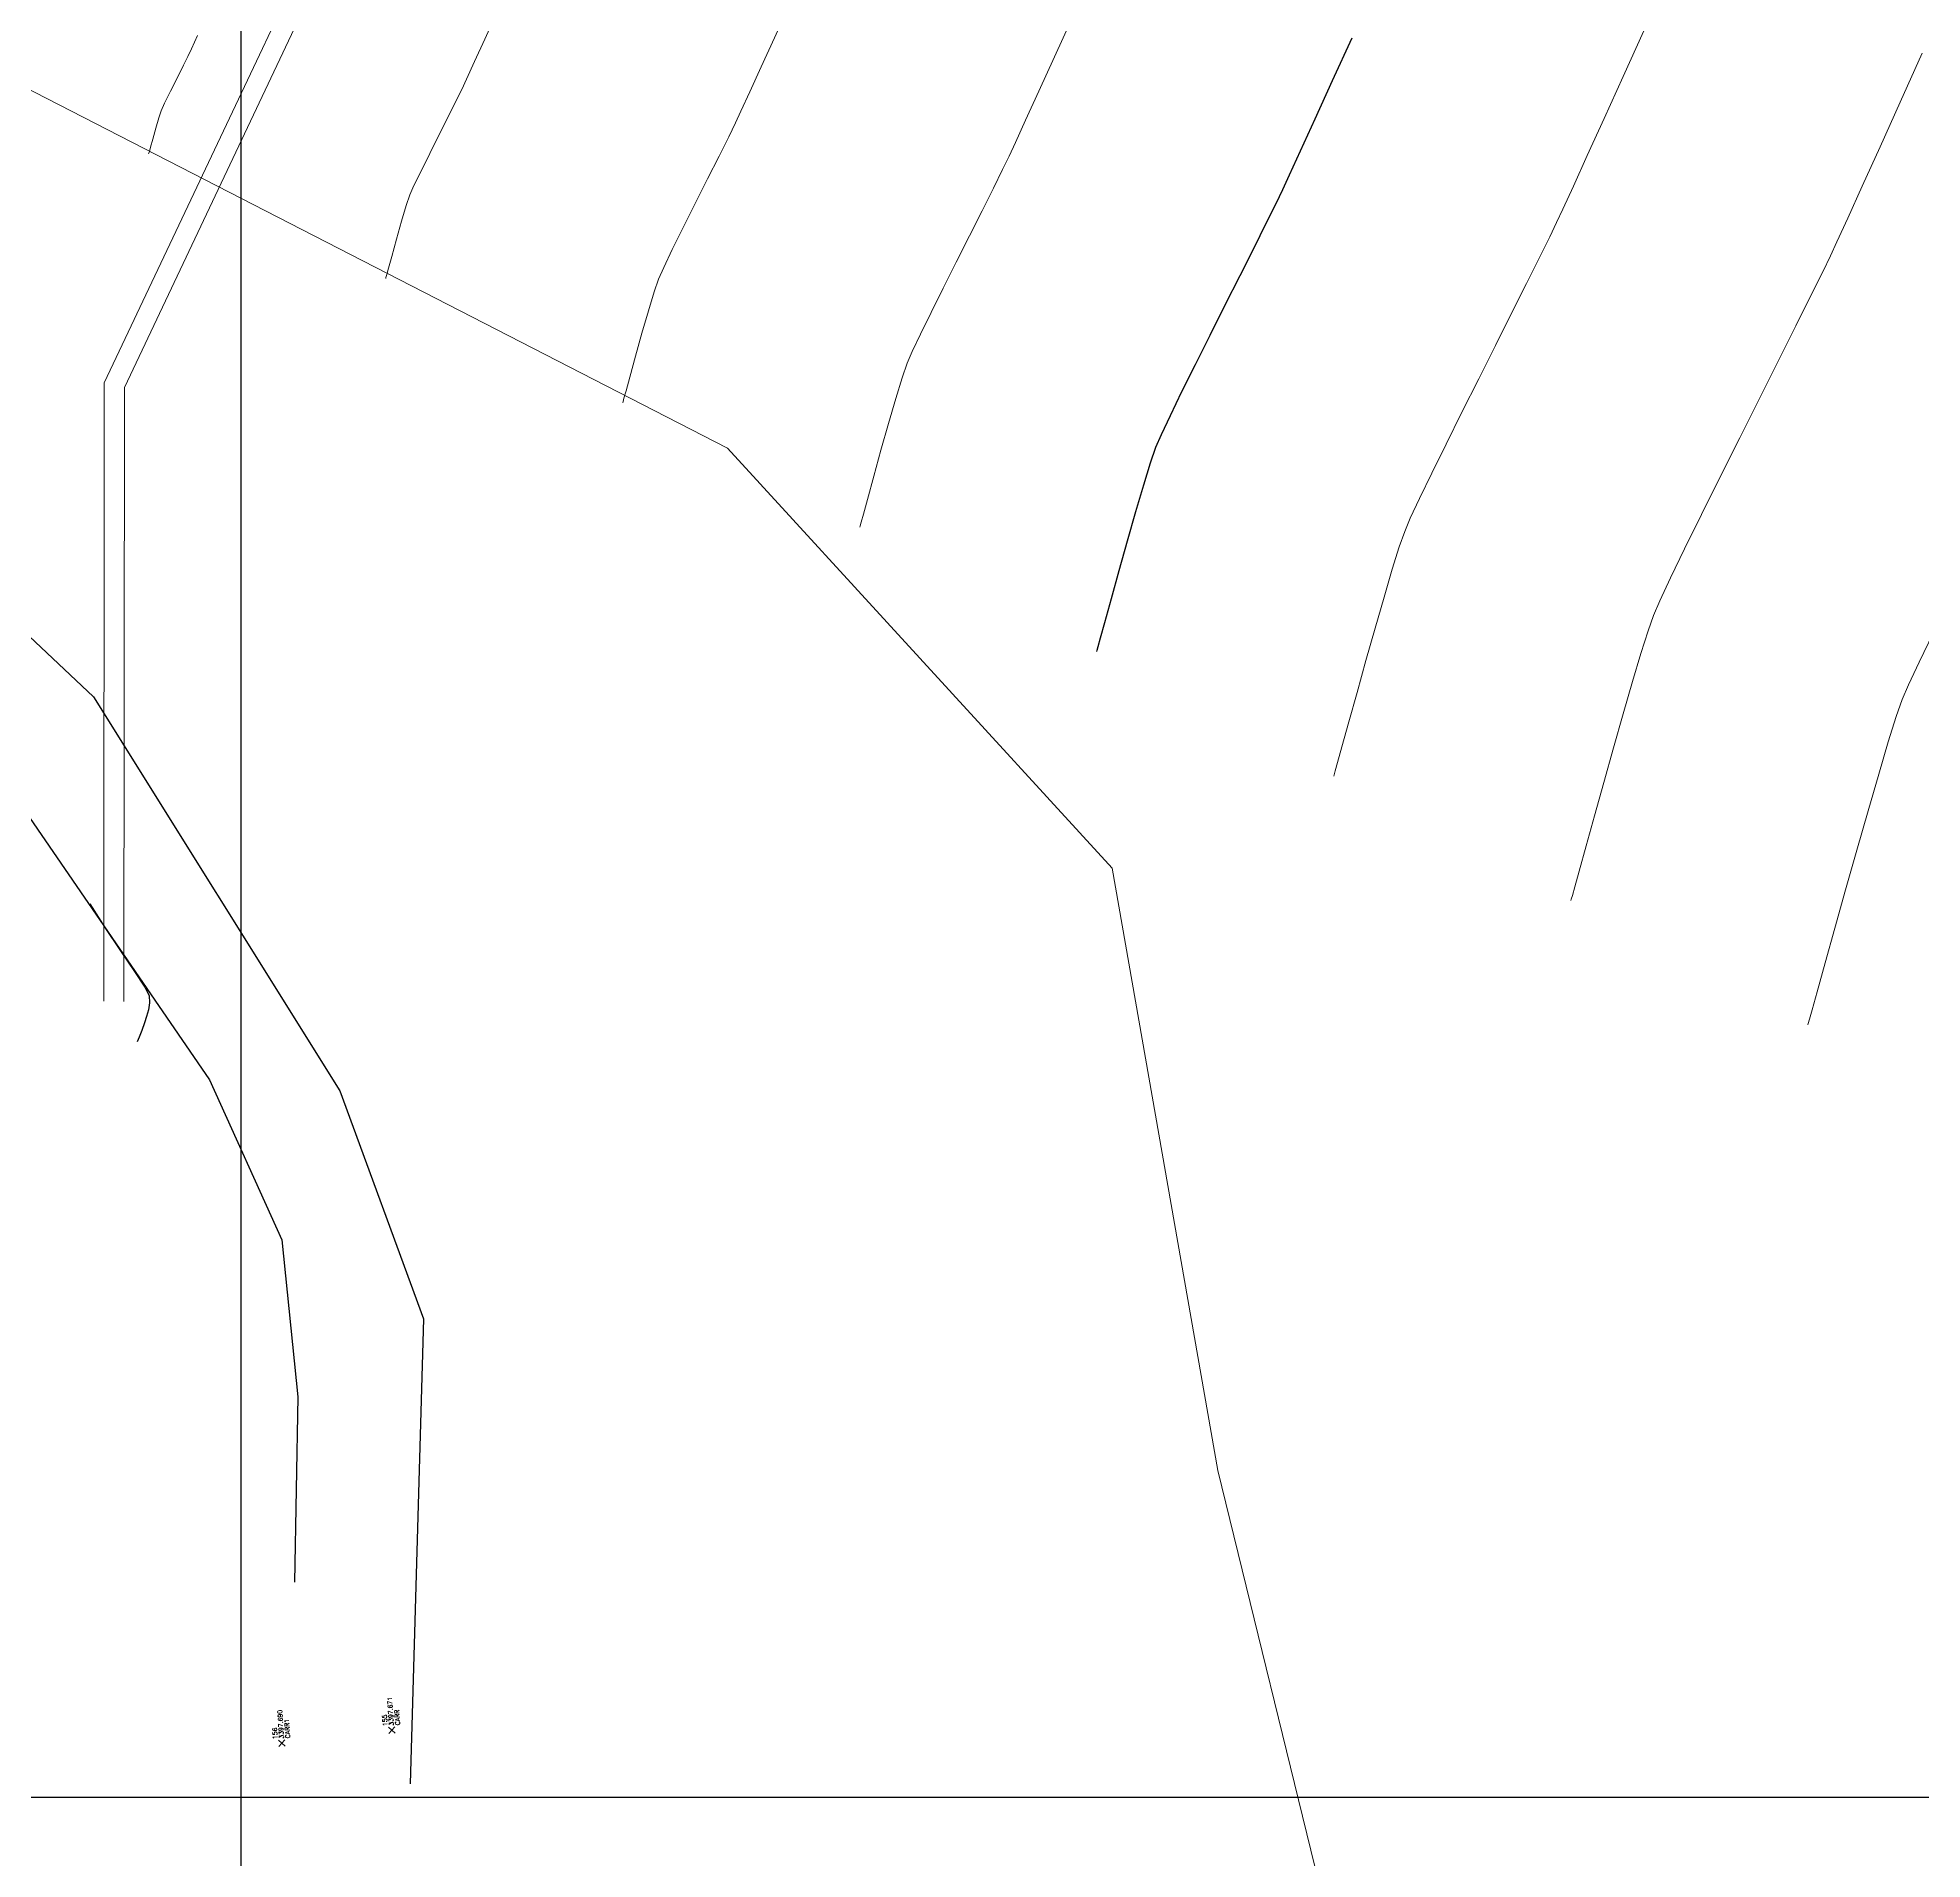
# Model space of a CAD drawing. Header units: millimetres. Extents: x 736950 to 740938, y 8500595 to 8502163.
# Drawn here: x 738090.9 to 738174.9, y 8501197.2 to 8501278.4 of the extents above; entities that cross this region are included whole.
import ezdxf

# ---------------------------------------------------------------- set-up
doc = ezdxf.new("R2010")
doc.units = ezdxf.units.MM
doc.layers.add('C-TOPO', color=7, linetype='Continuous')
doc.layers.add('Cuadricula Coordenadas', color=5, linetype='Continuous')
for name, color, linetype, lineweight in [('CAMINO ACTUAL', 1, 'Continuous', 13), ('CONT-MJR', 80, 'Continuous', 30), ('CONT-MNR', 96, 'Continuous', 15), ('COTAS', 40, 'Continuous', 5), ('pista', 251, 'Continuous', 5), ('saiwite', 5, 'Continuous', 5)]:
    doc.layers.add(name, color=color, linetype=linetype, lineweight=lineweight)
doc.styles.add('COTAS', font='arial.ttf')
doc.styles.get("Standard").update_dxf_attribs({"font": 'simplex.shx'})
doc.dimstyles.new('Copy of GenDist', dxfattribs={"dimtxt": 2, "dimasz": 2, "dimexe": 0.18, "dimexo": 0.0625, "dimgap": 1, "dimtad": 2, "dimdec": 3, "dimzin": 1, "dimdsep": 46, "dimtxsty": 'COTAS', "dimcen": 0.09, "dimadec": 3, "dimazin": 0, "dimtfac": 1, "dimtdec": 3, "dimtofl": 0, "dimtmove": 0, "dimatfit": 3, "dimfxl": 1, "dimtolj": 1, "dimtzin": 0, "dimarcsym": 0})

# ---------------------------------------------------------------- blocks, each defined once
blk = doc.blocks.new('*D157')
at = {"layer": 'COTAS', "color": 0, "lineweight": -2, "transparency": 16777216}
for p, q in [((738169.7117402977, 8501324.95614536), (738169.4360799836, 8501325.810938135)), ((737996.2726181126, 8501269.778691178), (738167.5878572729, 8501325.025780309)), ((737994.5895635025, 8501268.481364962), (737994.3139031883, 8501269.336157737))]:
    blk.add_line(p, q, dxfattribs=at)
at = {"layer": 'COTAS', "color": 0, "transparency": 16777216}
for points in [[(738167.4855496674, 8501325.34302511), (738167.6901648785, 8501324.708535507), (738169.4913260904, 8501325.639625942)], [(737996.1703105071, 8501270.09593598), (737996.3749257182, 8501269.461446375), (737994.3691492951, 8501269.164845545)]]:
    blk.add_solid(points, dxfattribs=at)
at = {"layer": 'Defpoints', "color": 0, "transparency": 16777216}
for p in [(738169.4913260904, 8501325.639625942), (738169.7309229737, 8501324.89666196), (737994.6087461784, 8501268.421881562)]:
    blk.add_point(p, dxfattribs=at)
at = {"layer": 'COTAS', "color": 0, "transparency": 16777216, "insert": (738081.3096925169, 8501299.326479118), "char_height": 2, "attachment_point": 5, "rotation": 17.873882615968956, "style": 'COTAS'}
blk.add_mtext('\\A1;184.003', dxfattribs=at)
blk = doc.blocks.new('*D158')
at = {"layer": 'COTAS', "color": 0, "lineweight": -2, "transparency": 16777216}
for p, q in [((738169.779740694, 8501324.935688619), (738170.3857640382, 8501325.420165705)), ((738171.4940221184, 8501323.745601872), (738220.3758375659, 8501262.600251298)), ((738221.1592623712, 8501260.66600394), (738221.7652857155, 8501261.150481027))]:
    blk.add_line(p, q, dxfattribs=at)
at = {"layer": 'COTAS', "color": 0, "transparency": 16777216}
for points in [[(738171.7543832934, 8501323.953744058), (738171.2336609433, 8501323.537459686), (738170.2451690035, 8501325.307768924)], [(738220.6361987409, 8501262.808393484), (738220.1154763908, 8501262.392109113), (738221.6246906808, 8501261.038084246)]]:
    blk.add_solid(points, dxfattribs=at)
at = {"layer": 'Defpoints', "color": 0, "transparency": 16777216}
for p in [(738169.7309229737, 8501324.89666196), (738221.110444651, 8501260.62697728), (738221.6246906808, 8501261.038084246)]:
    blk.add_point(p, dxfattribs=at)
at = {"layer": 'COTAS', "color": 0, "transparency": 16777216, "insert": (738197.5141464667, 8501294.435409749), "char_height": 2, "attachment_point": 5, "rotation": 308.6401106595746, "style": 'COTAS'}
blk.add_mtext('\\A1;82.283', dxfattribs=at)

msp = doc.modelspace()

# ---------------------------------------------------------------- hatches: boundary and pattern name
at = {"layer": 'pista'}
h = msp.add_hatch(dxfattribs=at)
h.set_pattern_fill('HONEY', color=256, scale=3, angle=9.94991650582834, style=0)
h.set_pattern_definition([(9.94991650582834, (1479841.21072825, -18.49207214638591), (0.4979252195647159, 0.4170677100899267), [0.375, -0.75]), (129.9499165058283, (1479841.21072825, -18.49207214638591), (-0.6101538418184378, 0.222682034283025), [0.3749999999999999, -0.7499999999999998]), (69.94991650582834, (1479841.21072825, -18.49207214638591), (-0.112228622253722, 0.6397497443729518), [-0.75, 0.375])])
h.paths.add_polyline_path([(737744.7999806425, 8501250.923935566), (737743.4751223363, 8501250.754223157), (737756.465848178, 8501242.026572531), (737763.5739612179, 8501242.006896213), (737770.002546867, 8501243.455222024), (737769.8468594846, 8501244.342704736), (737763.4750639071, 8501242.907173423), (737756.7405500773, 8501242.925815564)])
h.paths.add_polyline_path([(737794.2809870465, 8501256.017245878), (737809.7820272583, 8501263.709828075), (737823.391616501, 8501273.483615467), (737837.0791595323, 8501280.557800073), (737851.5530432165, 8501285.77819753), (737870.8510758049, 8501293.050216693, -0.9976846880626209), (737871.0089264096, 8501292.63424804), (737865.2748787645, 8501289.581801567, 0.7845063948290762), (737866.1540430214, 8501286.121818589), (737883.2588851704, 8501291.348365877), (737897.4188924351, 8501296.516943583), (737903.2981396064, 8501301.44146652, -0.5512150924587264), (737904.1219025984, 8501301.177325813), (737906.855912117, 8501297.98174819, 0.5618964424650519), (737910.2738656431, 8501298.536066804), (737914.22079628, 8501308.558674501), (737925.6412323939, 8501300.72656757, 0.340189525830376), (737928.7023693406, 8501300.894137181), (737936.9171069289, 8501306.117412793, -0.358727273887905), (737938.1716059428, 8501305.962964654), (737943.1732157968, 8501301.051021611, 0.3417074120720416), (737946.0555081918, 8501300.709858142), (737955.8779356404, 8501307.072689936), (737971.8320576148, 8501314.464803053), (737988.5677626224, 8501323.411181662), (738023.1375471824, 8501336.282937778), (738044.4246208373, 8501357.728329657), (738061.4456776979, 8501362.208386911), (738078.9085143938, 8501363.070318012), (738112.0997810266, 8501372.051506756), (738118.6561313582, 8501373.365123207), (738128.3493353954, 8501376.976906104), (738155.2251721952, 8501366.826195797), (738176.6167526407, 8501363.543890122), (738193.8053773039, 8501353.328603027), (738204.7313956148, 8501340.877429372), (738207.705198212, 8501335.751671141), (738214.35685511, 8501331.742925933), (738229.9282901662, 8501313.374534177), (738233.5603594936, 8501308.186787868), (738234.53883727, 8501308.358438132), (738230.6417003467, 8501313.924784988), (738214.9478837823, 8501332.43754055), (738208.3676942562, 8501336.403214611), (738205.4657963786, 8501341.405035153), (738194.387784551, 8501354.029418997), (738176.9261677533, 8501364.406946706), (738155.4549153853, 8501367.70147717), (738128.3514754312, 8501377.93815071), (738118.4090486554, 8501374.233504975), (738111.8936108743, 8501372.928085677), (738078.7671659255, 8501363.964436961), (738061.3074614278, 8501363.102660457), (738043.958527311, 8501358.536303693), (738022.6381405202, 8501337.057350922), (737988.196920163, 8501324.233464561), (737971.4304040315, 8501315.270615296), (737955.4419368334, 8501307.862588815), (737945.5806043665, 8501301.47455489, -0.3391433520832071), (737943.8038299843, 8501301.693147572), (737938.8116631231, 8501306.59581691, 0.3560082385246841), (737936.4342009705, 8501306.876887502), (737928.158540546, 8501301.61487459, -0.3502196171718997), (737926.1502499409, 8501301.468794718), (737914.5128481541, 8501309.44969617, 0.4302069892023044), (737913.4330382891, 8501309.014522241), (737909.4507249827, 8501298.90206584, -0.5704007069138802), (737907.5397775185, 8501298.566836312), (737904.9064502402, 8501301.644734057, 0.4931454261128044), (737902.7202336333, 8501302.131411942), (737896.9620044216, 8501297.308254998), (737882.9728831241, 8501292.20205278), (737866.0373022418, 8501287.027224885, -0.7384715771871906), (737865.6977918843, 8501288.787355538), (737871.5108758068, 8501291.881875956, 0.9119586051647783), (737870.5337161538, 8501293.892406015), (737851.2416702455, 8501286.62264278), (737836.7183275839, 8501281.384406622), (737822.9200107896, 8501274.252970394), (737809.3164408724, 8501264.483505804), (737793.8201376351, 8501256.79327439), (737778.9884914039, 8501246.402265295), (737769.846859484, 8501244.34270474), (737770.0025468671, 8501243.455222024), (737779.3594973255, 8501245.563292695)])
h.paths.add_polyline_path([(738260.5182952256, 8501271.251537092), (738234.538837269, 8501308.358438132), (738233.56035949, 8501308.186787868), (738259.6897886079, 8501270.86568047), (738269.3749442189, 8501234.589470252), (738274.5057655985, 8501215.583008338), (738279.7983711922, 8501189.602392923), (738280.7089290785, 8501189.641305126), (738275.382018582, 8501215.790318219), (738270.2441657205, 8501234.822827347)])

# ---------------------------------------------------------------- linework, layer by layer
at = {"linetype": 'Continuous'}
for p, q in [((738106.5544847903, 8501203.113471579), (738106.8545785332, 8501202.849094149)), ((738106.8367203755, 8501203.131329736), (738106.5723429479, 8501202.831235992)), ((738101.6593580095, 8501202.533197664), (738101.9594517552, 8501202.268820236)), ((738101.9415935965, 8501202.551055823), (738101.6772161681, 8501202.250962077))]:
    msp.add_line(p, q, dxfattribs=at)
at = {"flags": 128}
for points, elevation in [([(738030.8396443969, 8501276.577059833), (738043.0216717909, 8501274.813675357), (738053.7074211518, 8501271.197195495), (738065.0799495969, 8501267.180746907), (738074.7767550448, 8501263.597144688), (738083.0015706744, 8501258.843841098), (738093.4178910727, 8501249.028748015), (738104.3851938816, 8501231.479310073), (738108.127068948, 8501221.311740952), (738107.5255750996, 8501200.588453097)], 3580.605), ([(738043.6240509739, 8501267.757492185), (738057.0380331108, 8501264.622970268), (738069.6509087845, 8501259.98244263), (738081.0536803266, 8501252.232774328), (738090.0483047435, 8501244.412023157), (738098.5930688516, 8501231.962028671), (738101.8148664092, 8501224.82776335), (738102.5152578953, 8501217.83338405), (738102.3751779585, 8501209.580017146)], 3579.444)]:
    msp.add_lwpolyline(points, dxfattribs=dict(at, elevation=elevation))
at = {"layer": 'C-TOPO', "color": 120, "linetype": 'Continuous', "lineweight": -3}
for p, q in [((738093.2560326101, 8501239.81072766, 3574), (738093.927145314, 8501238.754488219, 3574)), ((738093.927145314, 8501238.754488219, 3574), (738094.6228645417, 8501237.714416623, 3574)), ((738094.6228645417, 8501237.714416623, 3574), (738095.2472227883, 8501236.79405472, 3574)), ((738095.2472227883, 8501236.79405472, 3574), (738095.7042525485, 8501236.096944353, 3574)), ((738095.7042525485, 8501236.096944353, 3574), (738095.8979863178, 8501235.726627363, 3574)), ((738095.9135276519, 8501235.391348647, 3574), (738095.8621558583, 8501235.075582793, 3574)), ((738095.8979863178, 8501235.726627363, 3574), (738095.9135276519, 8501235.391348647, 3574)), ((738095.7774568743, 8501234.779997129, 3574), (738095.6930166367, 8501234.505258987, 3574)), ((738095.8621558583, 8501235.075582793, 3574), (738095.7774568743, 8501234.779997129, 3574)), ((738095.4524451897, 8501233.869099606, 3574), (738095.3572382967, 8501233.64949115, 3574)), ((738095.5775438168, 8501234.164890416, 3574), (738095.4524451897, 8501233.869099606, 3574)), ((738095.6930166367, 8501234.505258987, 3574), (738095.5775438168, 8501234.164890416, 3574))]:
    msp.add_line(p, q, dxfattribs=at)
at = {"layer": 'CAMINO ACTUAL'}
for points in [[(738093.8761718919, 8501235.46064126), (738093.9013649912, 8501263.021458106), (738108.246504098, 8501293.376162551), (738130.6927590324, 8501322.971834073), (738156.0281694944, 8501333.182252103), (738181.8628178234, 8501325.055443931), (738207.9830106231, 8501315.289604774), (738229.969835605, 8501314.273574755)], [(738094.776171516, 8501235.459818577), (738094.8011804053, 8501262.819112971), (738109.0201933249, 8501292.906930974), (738131.2596733273, 8501322.229967128), (738156.0656004942, 8501332.226998217), (738181.5699871156, 8501324.204080507), (738207.8002450941, 8501314.397090089), (738229.9282901693, 8501313.374534167)]]:
    msp.add_lwpolyline(points, dxfattribs=at)
at = {"layer": 'CONT-MJR', "extrusion": (0.9111034609532196, -0.4121777328277999, 0), "elevation": -2831507.110307517}
msp.add_lwpolyline([(8049790.86442958, 3565), (8049792.956074825, 3565)], dxfattribs=at)
at = {"layer": 'CONT-MJR', "extrusion": (0.9105055249674621, -0.4134969032577225, 0), "elevation": -2843163.108502862}
msp.add_lwpolyline([(8045679.514136688, 3565), (8045681.389119517, 3565)], dxfattribs=at)
at = {"layer": 'CONT-MJR', "extrusion": (0.9099084765414034, -0.414809069715336, 0), "elevation": -2854758.906139068}
msp.add_lwpolyline([(8041570.842262873, 3565.000000000003), (8041572.414246498, 3565.000000000003)], dxfattribs=at)
at = {"layer": 'CONT-MJR', "extrusion": (0.9091830756858391, -0.4163966076788302, 0), "elevation": -2868790.45294172}
msp.add_lwpolyline([(8036574.665338903, 3565), (8036575.847985444, 3565)], dxfattribs=at)
at = {"layer": 'CONT-MJR', "extrusion": (0.900774043858718, -0.4342880632833608, 0), "elevation": -3027097.675987482}
msp.add_lwpolyline([(7978292.316579614, 3565.000000000006), (7978293.008169632, 3565.000000000006)], dxfattribs=at)
at = {"layer": 'CONT-MJR', "extrusion": (0.9078498824378484, -0.4192953505079507, 0), "elevation": -2894417.547213283}
msp.add_lwpolyline([(8027379.817011351, 3565.000000000013), (8027380.523984196, 3565.000000000013)], dxfattribs=at)
at = {"layer": 'CONT-MJR', "extrusion": (0.8959104138684768, -0.4442347693753995, 0), "elevation": -3115247.38976108}
msp.add_lwpolyline([(7944286.413248975, 3565.000000000004), (7944287.402237456, 3565.000000000004)], dxfattribs=at)
at = {"layer": 'CONT-MJR', "elevation": 3565}
for points in [[(738145.1181213143, 8501269.04458054), (738145.6643782378, 8501270.134121435)], [(738143.158666685, 8501265.15081219), (738143.8331856116, 8501266.493342992)], [(738142.5055536107, 8501263.843117267), (738143.158666685, 8501265.15081219)], [(738141.3918647227, 8501261.57056676), (738141.9059263144, 8501262.629841149)], [(738139.4817892958, 8501255.985540094), (738139.8536463634, 8501257.287915424)], [(738139.1117839614, 8501254.664052403), (738139.4817892958, 8501255.985540094)], [(738138.469956337, 8501252.334944876), (738138.7667873217, 8501253.416253584)], [(738138.2827322985, 8501251.65213322), (738138.469956337, 8501252.334944876)], [(738138.113419176, 8501251.04300274), (738138.130955034, 8501251.10436583)], [(738138.130955034, 8501251.10436583), (738138.179402112, 8501251.277509626)]]:
    msp.add_lwpolyline(points, dxfattribs=at)
at = {"layer": 'CONT-MJR', "extrusion": (0.8931596199140127, -0.4497398062825397, 0), "elevation": -3164077.680122787}
msp.add_lwpolyline([(7924962.090076202, 3565), (7924963.471076601, 3565)], dxfattribs=at)
at = {"layer": 'CONT-MJR', "extrusion": (0.8930804802564085, -0.4498969390704751, 0), "elevation": -3165471.924537691}
msp.add_lwpolyline([(7924403.81380643, 3565), (7924405.289355148, 3565)], dxfattribs=at)
at = {"layer": 'CONT-MJR', "extrusion": (0.8964896909320882, -0.4430645935442022, 0), "elevation": -3104871.862595182}
msp.add_lwpolyline([(7948338.851085991, 3565.000000000003), (7948340.204449148, 3565.000000000003)], dxfattribs=at)
at = {"layer": 'CONT-MJR', "extrusion": (0.9054593894034227, -0.4244329088809925, 0), "elevation": -2939858.123582622}
msp.add_lwpolyline([(8010837.674969079, 3565.000000000003), (8010838.608958771, 3565.000000000003)], dxfattribs=at)
at = {"layer": 'CONT-MJR', "extrusion": (0.918374451061385, -0.3957124810234064, 0), "elevation": -2686165.141766773}
msp.add_lwpolyline([(8099431.632784581, 3565.00000000001), (8099432.256192775, 3565.00000000001)], dxfattribs=at)
at = {"layer": 'CONT-MJR', "extrusion": (0.944885551099315, -0.3274008175367676, 0), "elevation": -2085860.995794329}
msp.add_lwpolyline([(8274385.040322371, 3565.000000000003), (8274385.768697166, 3565.000000000003)], dxfattribs=at)
at = {"layer": 'CONT-MJR', "extrusion": (0.9550179949471288, -0.2965478533511344, 0), "elevation": -1816092.774742645}
msp.add_lwpolyline([(8337748.719574174, 3565), (8337749.751750432, 3565)], dxfattribs=at)
at = {"layer": 'CONT-MJR', "extrusion": (0.9592747014371046, -0.2824748611518447, 0), "elevation": -1693312.584294575}
msp.add_lwpolyline([(8363546.999374478, 3565), (8363548.240376382, 3565)], dxfattribs=at)
at = {"layer": 'CONT-MJR', "extrusion": (0.9638387424423491, -0.266486169560732, 0), "elevation": -1554019.718634268}
msp.add_lwpolyline([(8390541.17447102, 3565.000000000013), (8390542.469084699, 3565.000000000013)], dxfattribs=at)
at = {"layer": 'CONT-MJR', "extrusion": (0.9640020197909657, -0.2658949150302403, 0), "elevation": -1548872.790255683}
msp.add_lwpolyline([(8391490.590762509, 3565.000000000012), (8391490.979375385, 3565.000000000012)], dxfattribs=at)
at = {"layer": 'CONT-MNR', "extrusion": (0.9106190870553212, -0.4132467523048828, 0), "elevation": -2840987.832652762}
msp.add_lwpolyline([(8046448.236375879, 3568), (8046449.491227138, 3568)], dxfattribs=at)
at = {"layer": 'CONT-MNR'}
for points, elevation in [([(738123.7529114917, 8501278.396316761), (738124.3904068626, 8501279.803043988)], 3567), ([(738110.3951541631, 8501277.336391047), (738110.8547661516, 8501278.342227949)], 3568), ([(738161.5628997415, 8501276.676016422), (738162.4804085555, 8501278.710440278)], 3564), ([(738097.6255061004, 8501277.571048377), (738097.7836709094, 8501277.91306027)], 3569), ([(738173.9042249771, 8501275.525400592), (738174.8874113925, 8501277.706585236)], 3563), ([(738110.036334239, 8501276.55585586), (738110.3951541631, 8501277.336391047)], 3568), ([(738108.8243596944, 8501274.090484845), (738109.2338965283, 8501274.902798029)], 3568), ([(738109.2338965283, 8501274.902798029), (738109.5815548168, 8501275.597814614)], 3568), ([(738173.0033508617, 8501273.53225296), (738173.9042249771, 8501275.525400592)], 3563), ([(738121.7154468746, 8501273.988742795), (738122.0147883488, 8501274.607090615)], 3567), ([(738095.8758025586, 8501273.223486435), (738095.88327378, 8501273.249826787)], 3569), ([(738095.88327378, 8501273.249826787), (738095.906815032, 8501273.334935153)], 3569), ([(738108.0083997285, 8501272.459829152), (738108.4001316497, 8501273.247340182)], 3568), ([(738107.6963512653, 8501271.814416867), (738108.0083997285, 8501272.459829152)], 3568), ([(738133.5062380562, 8501271.691450862), (738133.9196900837, 8501272.524283225)], 3566), ([(738133.9196900837, 8501272.524283225), (738134.2094294729, 8501273.125111734)], 3566), ([(738107.5111735954, 8501271.397568438), (738107.6963512653, 8501271.814416867)], 3568), ([(738158.8780203501, 8501270.766462633), (738159.3432179173, 8501271.783612086)], 3564), ([(738107.3522171809, 8501270.923223034), (738107.5111735954, 8501271.397568438)], 3568), ([(738132.4390159727, 8501269.570578111), (738133.0017783621, 8501270.686815528)], 3566), ([(738158.2922864545, 8501269.524911392), (738158.5987117217, 8501270.161153968)], 3564), ([(738170.7933528458, 8501268.679175088), (738171.0797900393, 8501269.3006034)], 3563), ([(738106.5600499306, 8501268.130665625), (738106.7016561285, 8501268.647446105)], 3568), ([(738118.5903685164, 8501267.649163915), (738118.8189493055, 8501268.168942468)], 3567), ([(738131.269402994, 8501267.244100561), (738131.8506558593, 8501268.402939495)], 3566), ([(738106.4352067129, 8501267.678365512), (738106.4468447358, 8501267.719290651)], 3568), ([(738169.2570878408, 8501265.567431737), (738169.9266456411, 8501266.908379816)], 3563), ([(738117.8529000486, 8501265.234699119), (738118.1383601759, 8501266.227036433)], 3567), ([(738130.2590388918, 8501265.193625296), (738130.7279623476, 8501266.1542622)], 3566), ([(738155.8725508826, 8501264.688721793), (738156.594421477, 8501266.124572158)], 3564), ([(738129.6695634375, 8501263.900759391), (738129.8953375977, 8501264.422390731)], 3566), ([(738117.142451896, 8501262.6677083), (738117.3087659609, 8501263.275274172)], 3567), ([(738129.4467267785, 8501263.252604827), (738129.6695634375, 8501263.900759391)], 3566), ([(738154.3814417118, 8501261.714054925), (738155.1245295483, 8501263.199069394)], 3564), ([(738117.0090334893, 8501262.18386122), (738117.0508391435, 8501262.334068693)], 3567), ([(738166.7544114145, 8501260.577263072), (738167.6334029136, 8501262.330633588)], 3563), ([(738165.8807443107, 8501258.828897964), (738166.7544114145, 8501260.577263072)], 3563), ([(738128.1777034577, 8501258.856112348), (738128.4998508212, 8501260.016998842)], 3566), ([(738153.0344034779, 8501258.991699645), (738153.6743716093, 8501260.292118356)], 3564), ([(738127.8954283801, 8501257.828065066), (738128.1777034577, 8501258.856112348)], 3566), ([(738151.2755460143, 8501254.711566227), (738151.5892589056, 8501255.716243604)], 3564), ([(738150.9085449984, 8501253.475207187), (738151.2755460143, 8501254.711566227)], 3564), ([(738163.1906761216, 8501253.310287206), (738163.6673675069, 8501254.32623289)], 3563), ([(738150.50998625, 8501252.092455471), (738150.9085449984, 8501253.475207187)], 3564), ([(738162.6703742092, 8501251.974620236), (738162.9071482009, 8501252.65554582)], 3563), ([(738150.1016001612, 8501250.648600053), (738150.50998625, 8501252.092455471)], 3564), ([(738162.3539810521, 8501250.966227747), (738162.6703742092, 8501251.974620236)], 3563), ([(738173.9863431217, 8501248.907141296), (738174.2678231916, 8501249.55789198)], 3562), ([(738161.1276106676, 8501246.751889823), (738161.5625468737, 8501248.27729844)], 3563), ([(738173.3719492287, 8501247.021419527), (738173.7271244752, 8501248.158036629)], 3562), ([(738149.0347817711, 8501246.80330142), (738149.3422675293, 8501247.918734048)], 3564), ([(738160.6932649276, 8501245.209270693), (738161.1276106676, 8501246.751889823)], 3563), ([(738172.9446616644, 8501245.588525351), (738173.3719492287, 8501247.021419527)], 3562), ([(738171.969126714, 8501242.198847195), (738172.4691060653, 8501243.950589454)], 3562), ([(738159.9065544755, 8501242.382657308), (738160.2795620607, 8501243.727005158)], 3563), ([(738171.4685678934, 8501240.424533928), (738171.969126714, 8501242.198847195)], 3562), ([(738170.9912738855, 8501238.718885012), (738171.4685678934, 8501240.424533928)], 3562), ([(738170.2018574397, 8501235.878521653), (738170.5610889737, 8501237.173135802)], 3562), ([(738169.8101541434, 8501234.472299801), (738169.8635344829, 8501234.66168087)], 3562), ([(738169.7916316385, 8501234.407639971), (738169.8101541434, 8501234.472299801)], 3562)]:
    msp.add_lwpolyline(points, dxfattribs=dict(at, elevation=elevation))
at = {"layer": 'CONT-MNR', "extrusion": (0.9109229239216777, -0.4125765706798936, 0), "elevation": -2835042.721023276}
msp.add_lwpolyline([(8048546.319355501, 3566.000000000004), (8048548.170871654, 3566.000000000004)], dxfattribs=at)
at = {"layer": 'CONT-MNR', "extrusion": (0.9090105403541204, -0.4167731247634739, 0), "elevation": -2872165.495139963}
msp.add_lwpolyline([(8035370.549132991, 3569.00000000001), (8035371.196552359, 3569.00000000001)], dxfattribs=at)
at = {"layer": 'CONT-MNR', "extrusion": (0.9099028065518444, -0.4148215069509739, 0), "elevation": -2854892.241013131}
msp.add_lwpolyline([(8041525.256571933, 3567.000000000002), (8041526.679586237, 3567.000000000002)], dxfattribs=at)
at = {"layer": 'CONT-MNR', "extrusion": (0.8980467404395842, -0.4399000477220227, 0), "elevation": -3076866.242490394}
msp.add_lwpolyline([(7959233.361442259, 3569.000000000001), (7959233.79293579, 3569.000000000001)], dxfattribs=at)
at = {"layer": 'CONT-MNR', "extrusion": (0.9101855071800806, -0.4142008480427577, 0), "elevation": -2849395.467720269}
msp.add_lwpolyline([(8043474.591022599, 3566.00000000001), (8043476.272941521, 3566.00000000001)], dxfattribs=at)
at = {"layer": 'CONT-MNR', "extrusion": (0.8933617956049343, -0.4493380711151987, 0), "elevation": -3160559.441258833}
msp.add_lwpolyline([(7926370.221837232, 3569.000000000004), (7926370.902028469, 3569.000000000004)], dxfattribs=at)
at = {"layer": 'CONT-MNR', "extrusion": (0.8933119237177567, -0.4494372113473482, 0), "elevation": -3161439.07009498}
msp.add_lwpolyline([(7926020.102443019, 3569), (7926020.72809234, 3569)], dxfattribs=at)
at = {"layer": 'CONT-MNR', "extrusion": (0.9074059651102937, -0.4202551778173072, 0), "elevation": -2902940.040777845}
msp.add_lwpolyline([(8024303.107985843, 3568), (8024303.622404284, 3568)], dxfattribs=at)
at = {"layer": 'CONT-MNR', "extrusion": (0.9091001287766605, -0.4165776708589404, 0), "elevation": -2870414.35208841}
msp.add_lwpolyline([(8035996.513512013, 3567.000000000013), (8035997.735639696, 3567.000000000013)], dxfattribs=at)
at = {"layer": 'CONT-MNR', "extrusion": (0.9110940613917686, -0.4121985095759713, 0), "elevation": -2831678.959041314}
msp.add_lwpolyline([(8049729.732273767, 3564.000000000002), (8049731.789820454, 3564.000000000002)], dxfattribs=at)
at = {"layer": 'CONT-MNR', "extrusion": (0.896923379402399, -0.442185991955173, 0), "elevation": -3097128.848446206}
msp.add_lwpolyline([(7951368.706551936, 3569.000000000003), (7951369.301666251, 3569.000000000003)], dxfattribs=at)
at = {"layer": 'CONT-MNR', "extrusion": (0.899520467557443, -0.4368786198078811, 0), "elevation": -3050080.873870855}
msp.add_lwpolyline([(7969535.695837534, 3568.000000000004), (7969536.241967274, 3568.000000000004)], dxfattribs=at)
at = {"layer": 'CONT-MNR', "extrusion": (0.9083115522783043, -0.4182943030902732, 0), "elevation": -2885589.982638572}
msp.add_lwpolyline([(8030558.750425541, 3567), (8030559.692197555, 3567)], dxfattribs=at)
at = {"layer": 'CONT-MNR', "extrusion": (0.9095003264113858, -0.4157032069368516, 0), "elevation": -2862673.191634189}
msp.add_lwpolyline([(8038757.196722589, 3566), (8038758.624675198, 3566)], dxfattribs=at)
at = {"layer": 'CONT-MNR', "extrusion": (0.949819225191735, -0.3127993597438654, 0), "elevation": -1958135.241528009}
msp.add_lwpolyline([(8305550.336911754, 3569.000000000002), (8305550.663641947, 3569.000000000002)], dxfattribs=at)
at = {"layer": 'CONT-MNR', "extrusion": (0.9099156859085831, -0.4147932551736018, 0), "elevation": -2854666.069754007}
msp.add_lwpolyline([(8041601.027198032, 3569), (8041601.397831541, 3569)], dxfattribs=at)
at = {"layer": 'CONT-MNR', "extrusion": (0.9072374109006539, -0.4206189252307583, 0), "elevation": -2906145.082700638}
msp.add_lwpolyline([(8023142.452441808, 3567.00000000001), (8023143.034387168, 3567.00000000001)], dxfattribs=at)
at = {"layer": 'CONT-MNR', "extrusion": (0.9629822658442478, -0.2695647522757354, 0), "elevation": -1580870.374682084}
msp.add_lwpolyline([(8385540.662944644, 3569.00000000001), (8385541.178975414, 3569.00000000001)], dxfattribs=at)
at = {"layer": 'CONT-MNR', "extrusion": (0.9597389898147222, -0.280893345292153, 0), "elevation": -1679571.701903671}
msp.add_lwpolyline([(8366330.79097427, 3569.000000000003), (8366331.270111975, 3569.000000000003)], dxfattribs=at)
at = {"layer": 'CONT-MNR', "extrusion": (0.8932988836350837, -0.4494631291844898, 0), "elevation": -3161657.465962627}
msp.add_lwpolyline([(7925930.412526322, 3568.000000000013), (7925931.356381368, 3568.000000000013)], dxfattribs=at)
at = {"layer": 'CONT-MNR', "extrusion": (0.9087466304930384, -0.4173482497477966, 0), "elevation": -2877214.481791751}
msp.add_lwpolyline([(8033562.994633575, 3566), (8033564.084248533, 3566)], dxfattribs=at)
at = {"layer": 'CONT-MNR', "extrusion": (0.9106192766503148, -0.4132463345183565, 0), "elevation": -2840937.274264408}
msp.add_lwpolyline([(8046465.105988353, 3564), (8046466.919923598, 3564)], dxfattribs=at)
at = {"layer": 'CONT-MNR', "extrusion": (0.9644906613777764, -0.264116951585959, 0), "elevation": -1533443.788497814}
msp.add_lwpolyline([(8394342.38225093, 3569.00000000001), (8394342.584678989, 3569.00000000001)], dxfattribs=at)
at = {"layer": 'CONT-MNR', "extrusion": (0.964262938701538, -0.2649471363247283, 0), "elevation": -1540669.497230064}
msp.add_lwpolyline([(8393019.40792123, 3569.000000000013), (8393019.769531732, 3569.000000000013)], dxfattribs=at)
at = {"layer": 'CONT-MNR', "extrusion": (0.894888725376535, -0.4462893334978563, 0), "elevation": -3133491.101209692}
msp.add_lwpolyline([(7937109.129052522, 3567.000000000013), (7937110.092289818, 3567.000000000013)], dxfattribs=at)
at = {"layer": 'CONT-MNR', "extrusion": (0.907534446451789, -0.4199776523857489, 0), "elevation": -2900462.508212782}
msp.add_lwpolyline([(8025198.072155552, 3566.000000000003), (8025198.739061248, 3566.000000000003)], dxfattribs=at)
at = {"layer": 'CONT-MNR', "extrusion": (0.9108185502541408, -0.4128069385474825, 0), "elevation": -2837043.035855311}
msp.add_lwpolyline([(8047838.657760425, 3563.000000000001), (8047840.571592214, 3563.000000000001)], dxfattribs=at)
at = {"layer": 'CONT-MNR', "extrusion": (0.8931349114807258, -0.4497888725772531, 0), "elevation": -3164536.166108804}
msp.add_lwpolyline([(7924781.420658482, 3567.000000000013), (7924782.562394919, 3567.000000000013)], dxfattribs=at)
at = {"layer": 'CONT-MNR', "extrusion": (0.9100998810554298, -0.4143889555754259, 0), "elevation": -2851034.405011268}
msp.add_lwpolyline([(8042891.518369556, 3564.000000000001), (8042893.019283242, 3564.000000000001)], dxfattribs=at)
at = {"layer": 'CONT-MNR', "extrusion": (0.8929369207672141, -0.4501818027539165, 0), "elevation": -3168022.713517993}
msp.add_lwpolyline([(7923387.055225429, 3567.000000000013), (7923388.277653604, 3567.000000000013)], dxfattribs=at)
at = {"layer": 'CONT-MNR', "extrusion": (0.8936637241724286, -0.4487372818234138, 0), "elevation": -3155194.412742845}
msp.add_lwpolyline([(7928505.019019657, 3566.00000000001), (7928506.143195682, 3566.00000000001)], dxfattribs=at)
at = {"layer": 'CONT-MNR', "extrusion": (0.9103313156684352, -0.4138802915256727, 0), "elevation": -2846527.564281074}
msp.add_lwpolyline([(8044487.29128856, 3563), (8044488.863465858, 3563)], dxfattribs=at)
at = {"layer": 'CONT-MNR', "extrusion": (0.9583556466729669, -0.2855774054263388, 0), "elevation": -1720401.544232243}
msp.add_lwpolyline([(8358027.044921732, 3568), (8358027.77573979, 3568)], dxfattribs=at)
at = {"layer": 'CONT-MNR', "extrusion": (0.893938388335288, -0.4481898680922046, 0), "elevation": -3150349.533650275}
msp.add_lwpolyline([(7930429.309873998, 3567), (7930430.515180698, 3567)], dxfattribs=at)
at = {"layer": 'CONT-MNR', "extrusion": (0.9079962524466532, -0.418978287674712, 0), "elevation": -2891602.373838896}
msp.add_lwpolyline([(8028393.873084962, 3564), (8028394.539727211, 3564)], dxfattribs=at)
at = {"layer": 'CONT-MNR', "extrusion": (0.9619906705640584, -0.2730823131360087, 0), "elevation": -1611494.351111977}
msp.add_lwpolyline([(8379705.816227742, 3568.000000000006), (8379706.648408042, 3568.000000000006)], dxfattribs=at)
at = {"layer": 'CONT-MNR', "extrusion": (0.8964451591002569, -0.443154687130482, 0), "elevation": -3105693.80426932}
msp.add_lwpolyline([(7948022.388255383, 3567.000000000006), (7948023.478651928, 3567.000000000006)], dxfattribs=at)
at = {"layer": 'CONT-MNR', "extrusion": (0.9096402311928137, -0.4153969785584443, 0), "elevation": -2859931.469702254}
msp.add_lwpolyline([(8039730.608237253, 3563.000000000003), (8039731.770558137, 3563.000000000003)], dxfattribs=at)
at = {"layer": 'CONT-MNR', "extrusion": (0.9637203847815607, -0.2669138811610975, 0), "elevation": -1557778.134953102}
msp.add_lwpolyline([(8389856.816498235, 3568), (8389857.620511144, 3568)], dxfattribs=at)
at = {"layer": 'CONT-MNR', "extrusion": (0.8930337159903043, -0.4499897577773838, 0), "elevation": -3166307.079957267}
msp.add_lwpolyline([(7924071.085192423, 3566.00000000001), (7924072.392689099, 3566.00000000001)], dxfattribs=at)
at = {"layer": 'CONT-MNR', "extrusion": (0.8963552193443984, -0.4433365772796729, 0), "elevation": -3107271.695712897}
msp.add_lwpolyline([(7947408.849877503, 3564), (7947409.880500685, 3564)], dxfattribs=at)
at = {"layer": 'CONT-MNR', "extrusion": (0.9017988382017438, -0.4321560544733641, 0), "elevation": -3008239.816526853}
msp.add_lwpolyline([(7985416.27452346, 3567.00000000001), (7985417.152306336, 3567.00000000001)], dxfattribs=at)
at = {"layer": 'CONT-MNR', "extrusion": (0.8944727419485742, -0.4471224820012963, 0), "elevation": -3140846.254089259}
msp.add_lwpolyline([(7934198.710189076, 3564), (7934199.999134338, 3564)], dxfattribs=at)
at = {"layer": 'CONT-MNR', "extrusion": (0.900832801486807, -0.434166170682875, 0), "elevation": -3025994.804631931}
msp.add_lwpolyline([(7978709.67917474, 3563.000000000009), (7978710.467113292, 3563.000000000009)], dxfattribs=at)
at = {"layer": 'CONT-MNR', "extrusion": (0.9635839153961832, -0.267406129304774, 0), "elevation": -1562063.594969324}
msp.add_lwpolyline([(8389059.022750923, 3568.00000000001), (8389059.15374218, 3568.00000000001)], dxfattribs=at)
at = {"layer": 'CONT-MNR', "extrusion": (0.9644126153647147, -0.2644017914564704, 0), "elevation": -1535911.245404184}
msp.add_lwpolyline([(8393886.632898659, 3568.000000000003), (8393886.928574907, 3568.000000000003)], dxfattribs=at)
at = {"layer": 'CONT-MNR', "extrusion": (0.9468168054925399, -0.3217731139124309, 0), "elevation": -2036616.277867112}
msp.add_lwpolyline([(8286649.184885296, 3567.00000000001), (8286649.795477997, 3567.00000000001)], dxfattribs=at)
at = {"layer": 'CONT-MNR', "extrusion": (0.8936612026971602, -0.448742303325489, 0), "elevation": -3155215.831973926}
msp.add_lwpolyline([(7928493.799729374, 3564), (7928495.280836931, 3564)], dxfattribs=at)
at = {"layer": 'CONT-MNR', "extrusion": (0.8964076002448859, -0.4432306557800409, 0), "elevation": -3106320.974244989}
msp.add_lwpolyline([(7947779.809046268, 3563.000000000013), (7947780.992653345, 3563.000000000013)], dxfattribs=at)
at = {"layer": 'CONT-MNR', "extrusion": (0.9570948726552488, -0.2897747482736081, 0), "elevation": -1757003.195308047}
msp.add_lwpolyline([(8350406.314713303, 3567.000000000002), (8350407.196556972, 3567.000000000002)], dxfattribs=at)
at = {"layer": 'CONT-MNR', "extrusion": (0.8955676530347022, -0.444925363221648, 0), "elevation": -3121382.927854977}
msp.add_lwpolyline([(7941872.05983966, 3566.000000000013), (7941873.276764319, 3566.000000000013)], dxfattribs=at)
at = {"layer": 'CONT-MNR', "extrusion": (0.9630190882899025, -0.2694331746264462, 0), "elevation": -1579701.298776119}
msp.add_lwpolyline([(8385753.069590339, 3567), (8385754.131985906, 3567)], dxfattribs=at)
at = {"layer": 'CONT-MNR', "extrusion": (0.9044716782585422, -0.4265336835798275, 0), "elevation": -2958458.043959655}
msp.add_lwpolyline([(8003990.16265812, 3566.000000000006), (8003991.015348796, 3566.000000000006)], dxfattribs=at)
at = {"layer": 'CONT-MNR', "extrusion": (0.8939407502109257, -0.4481851571753885, 0), "elevation": -3150261.465065371}
msp.add_lwpolyline([(7930462.490084626, 3563.00000000001), (7930464.223602203, 3563.00000000001)], dxfattribs=at)
at = {"layer": 'CONT-MNR', "extrusion": (0.9640994626929754, -0.2655413829050313, 0), "elevation": -1545818.705770412}
msp.add_lwpolyline([(8392064.046819208, 3567.000000000009), (8392065.018002968, 3567.000000000009)], dxfattribs=at)
at = {"layer": 'CONT-MNR', "extrusion": (0.8936591575748788, -0.4487463761219226, 0), "elevation": -3155251.966294399}
msp.add_lwpolyline([(7928476.145951135, 3564), (7928477.812864507, 3564)], dxfattribs=at)
at = {"layer": 'CONT-MNR', "extrusion": (0.8937523384258886, -0.4485607623926282, 0), "elevation": -3153593.663824575}
msp.add_lwpolyline([(7929136.123988464, 3563), (7929138.011688303, 3563)], dxfattribs=at)
at = {"layer": 'CONT-MNR', "extrusion": (0.9559451789139657, -0.2935452518967835, 0), "elevation": -1789894.176913858}
msp.add_lwpolyline([(8343415.0394319, 3566), (8343416.015377893, 3566)], dxfattribs=at)
at = {"layer": 'CONT-MNR', "extrusion": (0.9643073980411716, -0.264785275427214, 0), "elevation": -1539237.355860862}
msp.add_lwpolyline([(8393272.688035166, 3567.00000000001), (8393273.034024015, 3567.00000000001)], dxfattribs=at)
at = {"layer": 'CONT-MNR', "extrusion": (0.9601092660544847, -0.2796251012271945, 0), "elevation": -1668481.690398365}
msp.add_lwpolyline([(8368539.007815756, 3566), (8368540.167411151, 3566)], dxfattribs=at)
at = {"layer": 'CONT-MNR', "extrusion": (0.9617208060358912, -0.2740311866150933, 0), "elevation": -1619748.479093023}
msp.add_lwpolyline([(8378107.747000373, 3567.000000000012), (8378107.799631687, 3567.000000000012)], dxfattribs=at)
at = {"layer": 'CONT-MNR', "extrusion": (0.8954069242496138, -0.4452487394769878, 0), "elevation": -3124227.517838835}
msp.add_lwpolyline([(7940749.323465344, 3564.00000000001), (7940750.911499264, 3564.00000000001)], dxfattribs=at)
at = {"layer": 'CONT-MNR', "extrusion": (0.9623033920815615, -0.2719782741108572, 0), "elevation": -1601854.467992464}
msp.add_lwpolyline([(8381546.266786809, 3566.000000000004), (8381547.502693118, 3566.000000000004)], dxfattribs=at)
at = {"layer": 'CONT-MNR', "extrusion": (0.9002778469770216, -0.4353157454565805, 0), "elevation": -3036189.070738875}
msp.add_lwpolyline([(7974823.535501484, 3564.000000000004), (7974824.780073797, 3564.000000000004)], dxfattribs=at)
at = {"layer": 'CONT-MNR', "extrusion": (0.8955565573547926, -0.4449476964530013, 0), "elevation": -3121546.237952744}
msp.add_lwpolyline([(7941801.431097943, 3563), (7941803.298227277, 3563)], dxfattribs=at)
at = {"layer": 'CONT-MNR', "extrusion": (0.9645249594891969, -0.2639916713124928, 0), "elevation": -1532318.483853407}
msp.add_lwpolyline([(8394534.298196612, 3566.000000000013), (8394534.978978192, 3566.000000000013)], dxfattribs=at)
at = {"layer": 'CONT-MNR', "extrusion": (0.9058357183042393, -0.4236291437616667, 0), "elevation": -2932735.699518096}
msp.add_lwpolyline([(8013444.964941808, 3564), (8013445.938697944, 3564)], dxfattribs=at)
at = {"layer": 'CONT-MNR', "extrusion": (0.9616069030695381, -0.2744306177688855, 0), "elevation": -1623216.546003909}
msp.add_lwpolyline([(8377431.820545686, 3566.000000000012), (8377431.880325061, 3566.000000000012)], dxfattribs=at)
at = {"layer": 'CONT-MNR', "extrusion": (0.9632053168022511, -0.2687666602908092, 0), "elevation": -1573885.956607918}
msp.add_lwpolyline([(8386839.682520463, 3566), (8386839.853984771, 3566)], dxfattribs=at)
at = {"layer": 'CONT-MNR', "extrusion": (0.964192412190181, -0.2652036807340351, 0), "elevation": -1542867.550018324}
msp.add_lwpolyline([(8392601.471766382, 3566.000000000003), (8392601.845831748, 3566.000000000003)], dxfattribs=at)
at = {"layer": 'CONT-MNR', "extrusion": (0.9447131112867613, -0.3278980594070169, 0), "elevation": -2090203.767389042}
msp.add_lwpolyline([(8273286.211203067, 3564.00000000001), (8273286.939156062, 3564.00000000001)], dxfattribs=at)
at = {"layer": 'CONT-MNR', "extrusion": (0.9183785550938963, -0.3957029561977611, 0), "elevation": -2686069.481242646}
msp.add_lwpolyline([(8099460.433186541, 3564), (8099461.070424127, 3564)], dxfattribs=at)
at = {"layer": 'CONT-MNR', "extrusion": (0.8972347129666582, -0.441553926318902, 0), "elevation": -3091456.16949069}
msp.add_lwpolyline([(7953561.001743012, 3563.000000000004), (7953562.701002896, 3563.000000000004)], dxfattribs=at)
at = {"layer": 'CONT-MNR', "extrusion": (0.9000524859710405, -0.4357815077505582, 0), "elevation": -3040303.384189102}
msp.add_lwpolyline([(7973253.166130072, 3563.000000000006), (7973254.617056799, 3563.000000000006)], dxfattribs=at)
at = {"layer": 'CONT-MNR', "extrusion": (0.9176544595456341, -0.3973792808841579, 0), "elevation": -2700843.183259621}
msp.add_lwpolyline([(8094543.056303706, 3563.000000000013), (8094543.769798178, 3563.000000000013)], dxfattribs=at)
at = {"layer": 'CONT-MNR', "extrusion": (0.9005755617383392, -0.4346995026448441, 0), "elevation": -3030707.262232236}
msp.add_lwpolyline([(7976902.70897059, 3562), (7976904.177412538, 3562)], dxfattribs=at)
at = {"layer": 'CONT-MNR', "extrusion": (0.9631442869272562, -0.2689852831650594, 0), "elevation": -1575766.259719861}
msp.add_lwpolyline([(8386481.034037729, 3564), (8386482.508033009, 3564)], dxfattribs=at)
at = {"layer": 'CONT-MNR', "extrusion": (0.9581460653357422, -0.286279788810939, 0), "elevation": -1726468.976194558}
msp.add_lwpolyline([(8356759.813268267, 3563.00000000001), (8356761.126528683, 3563.00000000001)], dxfattribs=at)
at = {"layer": 'CONT-MNR', "extrusion": (0.9057090049198872, -0.423899986325817, 0), "elevation": -2935108.489775159}
msp.add_lwpolyline([(8012570.339690296, 3562), (8012571.465577036, 3562)], dxfattribs=at)
at = {"layer": 'CONT-MNR', "extrusion": (0.9603230547913923, -0.2788899970169751, 0), "elevation": -1662039.540021726}
msp.add_lwpolyline([(8369810.591172042, 3563), (8369812.080914481, 3563)], dxfattribs=at)
at = {"layer": 'CONT-MNR', "extrusion": (0.9637250798580259, -0.266896928518561, 0), "elevation": -1557583.924261005}
msp.add_lwpolyline([(8389875.621614058, 3564.000000000012), (8389876.981126117, 3564.000000000012)], dxfattribs=at)
at = {"layer": 'CONT-MNR', "extrusion": (0.9450199227782109, -0.3270127605343014, 0), "elevation": -2082427.74954263}
msp.add_lwpolyline([(8275241.10608705, 3562.000000000003), (8275241.898773693, 3562.000000000003)], dxfattribs=at)
at = {"layer": 'CONT-MNR', "extrusion": (0.9640444596172, -0.2657410015059417, 0), "elevation": -1547521.352205355}
msp.add_lwpolyline([(8391735.623608612, 3564), (8391736.34432472, 3564)], dxfattribs=at)
at = {"layer": 'CONT-MNR', "extrusion": (0.9614179817935424, -0.2750917379421487, 0), "elevation": -1628952.991395788}
msp.add_lwpolyline([(8376308.890571637, 3564), (8376308.953693685, 3564)], dxfattribs=at)
at = {"layer": 'CONT-MNR', "extrusion": (0.9627634267349013, -0.2703453053812298, 0), "elevation": -1587609.26424705}
msp.add_lwpolyline([(8384243.33854781, 3564.00000000001), (8384243.517947769, 3564.00000000001)], dxfattribs=at)
at = {"layer": 'CONT-MNR', "extrusion": (0.9636564312731756, -0.2671446845172996, 0), "elevation": -1559740.82961652}
msp.add_lwpolyline([(8389472.634713063, 3564), (8389473.026150117, 3564)], dxfattribs=at)
at = {"layer": 'CONT-MNR', "extrusion": (0.9603421727781792, -0.278824158178028, 0), "elevation": -1661454.035122807}
msp.add_lwpolyline([(8369923.40411513, 3562.00000000001), (8369925.109690441, 3562.00000000001)], dxfattribs=at)
at = {"layer": 'CONT-MNR', "extrusion": (0.963188331664764, -0.2688275241578671, 0), "elevation": -1574380.935220819}
msp.add_lwpolyline([(8386736.56287599, 3563.000000000013), (8386738.101791574, 3563.000000000013)], dxfattribs=at)
at = {"layer": 'CONT-MNR', "extrusion": (0.963806656402574, -0.2666021925530444, 0), "elevation": -1555006.427214599}
msp.add_lwpolyline([(8390347.874381177, 3563.000000000004), (8390349.04563897, 3563.000000000004)], dxfattribs=at)
at = {"layer": 'CONT-MNR', "extrusion": (0.963388431067192, -0.2681095501579427, 0), "elevation": -1568129.553899889}
msp.add_lwpolyline([(8387903.999255257, 3563), (8387904.388400627, 3563)], dxfattribs=at)
at = {"layer": 'CONT-MNR', "extrusion": (0.9637638748370112, -0.2667568060221708, 0), "elevation": -1556352.41323981}
msp.add_lwpolyline([(8390097.585401941, 3563.00000000001), (8390098.30738676, 3563.00000000001)], dxfattribs=at)
at = {"layer": 'CONT-MNR', "extrusion": (0.9613444658067756, -0.2753485392419674, 0), "elevation": -1631178.709952096}
msp.add_lwpolyline([(8375871.047403959, 3563.000000000004), (8375871.109473449, 3563.000000000004)], dxfattribs=at)
at = {"layer": 'CONT-MNR', "extrusion": (0.9625683656277293, -0.2710390036374138, 0), "elevation": -1593638.880462592}
msp.add_lwpolyline([(8383094.652035771, 3563), (8383094.829310622, 3563)], dxfattribs=at)
at = {"layer": 'CONT-MNR', "extrusion": (0.9633875886323819, -0.2681125772303208, 0), "elevation": -1568144.251288731}
msp.add_lwpolyline([(8387899.192188393, 3562.000000000013), (8387900.796681984, 3562.000000000013)], dxfattribs=at)
at = {"layer": 'CONT-MNR', "extrusion": (0.9635676748392252, -0.2674646444017025, 0), "elevation": -1562503.086184415}
msp.add_lwpolyline([(8388949.695706217, 3562.000000000003), (8388950.51927464, 3562.000000000003)], dxfattribs=at)
at = {"layer": 'CONT-MNR', "extrusion": (0.9632412175490905, -0.2686379660705944, 0), "elevation": -1572718.750493786}
msp.add_lwpolyline([(8387040.076942528, 3562.000000000013), (8387040.516372303, 3562.000000000013)], dxfattribs=at)
at = {"layer": 'Cuadricula Coordenadas', "color": 8}
for p, q in [((738100, 8500595.507225098), (738100, 8502130.641312934)), ((736950.2264744169, 8501200), (738552.8979275209, 8501200))]:
    msp.add_line(p, q, dxfattribs=at)
at = {"layer": 'saiwite'}
for p, q in [((738084.5772402195, 8501279.156765765), (738121.6650113715, 8501260.117828611)), ((738121.6650113715, 8501260.117828611), (738138.7987406788, 8501241.390570147)), ((738138.7987406788, 8501241.390570147), (738143.5061730009, 8501214.556251675)), ((738143.5061730009, 8501214.556251675), (738150.4691363634, 8501186.141886856))]:
    msp.add_line(p, q, dxfattribs=at)

# ---------------------------------------------------------------- texts
at = {"color": 1, "char_height": 0.2, "attachment_point": 4, "rotation": 93.62050333019783}
for s, insert in [('3397.671', (738106.6919021296, 8501203.180883704)), ('3397.690', (738101.7967753509, 8501202.600609787))]:
    msp.add_mtext(s, dxfattribs=dict(at, insert=insert))
at = {"color": 2, "char_height": 0.2, "attachment_point": 4, "rotation": 93.62050333019783}
for s, insert in [('155', (738106.4124609533, 8501203.163202358)), ('156', (738101.5173341744, 8501202.582928443))]:
    msp.add_mtext(s, dxfattribs=dict(at, insert=insert))
at = {"color": 3, "char_height": 0.2, "attachment_point": 4, "rotation": 93.62050333019783}
for s, insert in [('CARR', (738106.971343304, 8501203.19856505)), ('CARR1', (738102.0762165235, 8501202.618291132))]:
    msp.add_mtext(s, dxfattribs=dict(at, insert=insert))

# ---------------------------------------------------------------- dimensions: what is measured, and where the dimension line sits
at = {"layer": 'COTAS'}
for p1, p2, distance, picture, middle in [((737994.6087461784, 8501268.421881562), (738169.7309229737, 8501324.89666196), 0.7806421370546339, '*D157', (738081.3096925169, 8501299.326479118)), ((738169.7309229737, 8501324.89666196), (738221.1104446506, 8501260.626977282), 0.658375208998353, '*D158', (738197.5141464667, 8501294.435409749))]:
    dim = msp.add_aligned_dim(p1=p1, p2=p2, distance=distance, dimstyle='Copy of GenDist', dxfattribs=at)
    dim.commit()
    dim.dimension.update_dxf_attribs({"geometry": picture, "text_midpoint": middle})

doc.saveas('drawing.dxf')
